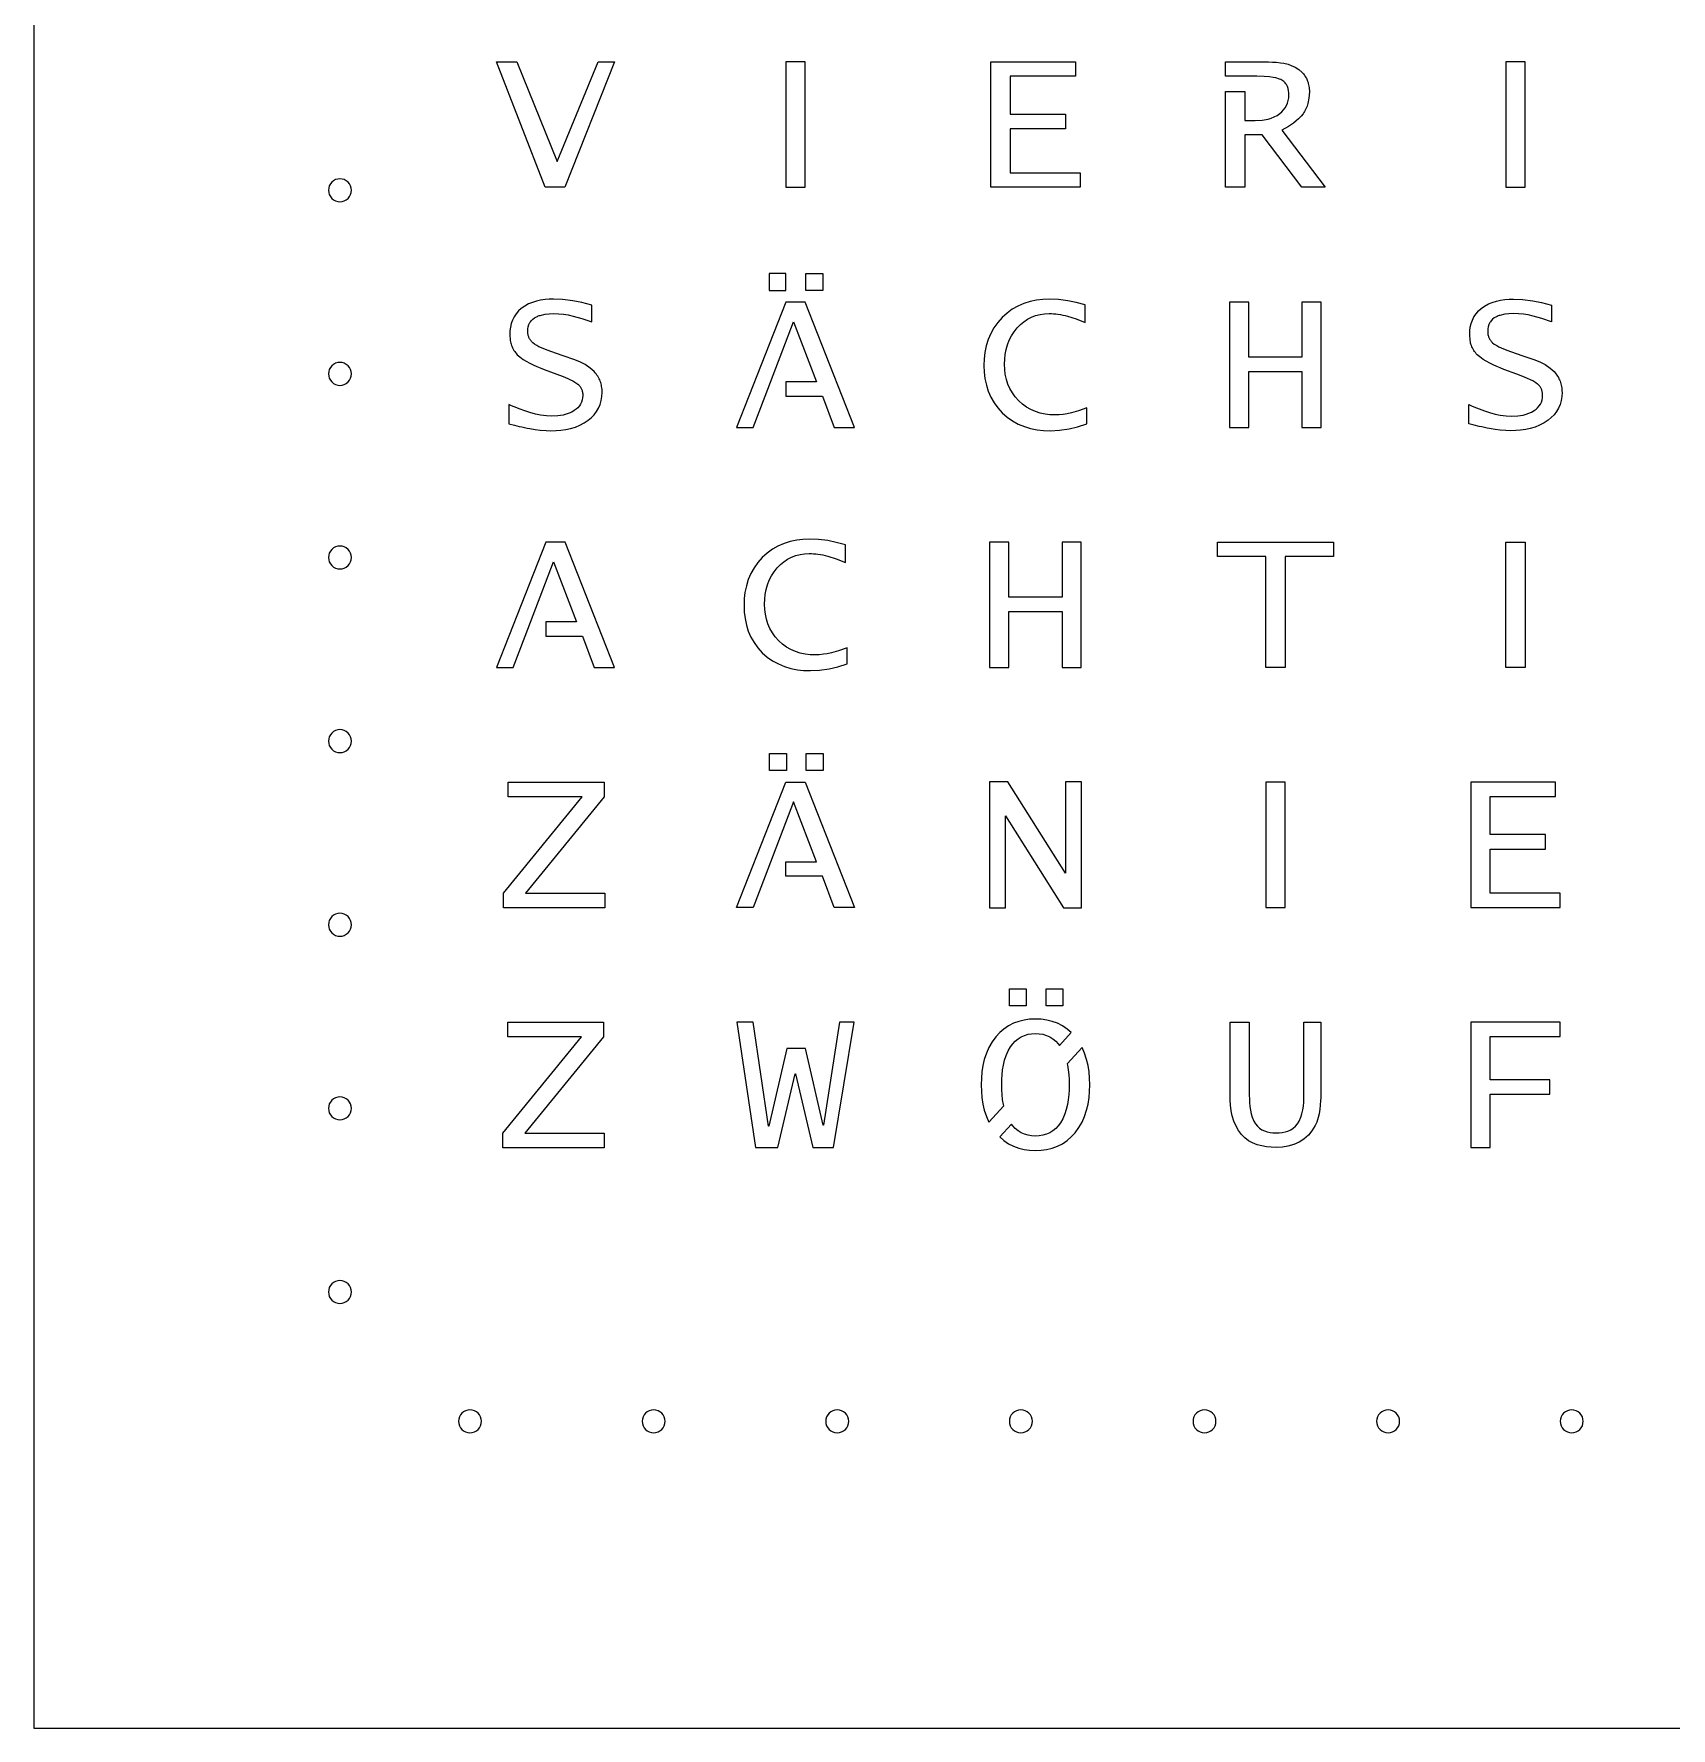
# Model space of a CAD drawing. Extents: x -337 to 6273, y 368 to 2065.
# Drawn here: x 1208.2 to 1422.2, y 464.4 to 685.8 of the extents above; entities that cross this region are included whole.
import ezdxf

# ---------------------------------------------------------------- set-up
doc = ezdxf.new("R2010")
doc.units = 0
doc.header["$LTSCALE"] = 100
doc.layers.add('EBENE_1', color=1, linetype='CONTINUOUS')

msp = doc.modelspace()

# ---------------------------------------------------------------- linework, layer by layer
at = {"layer": 'EBENE_1', "color": 7}
for points in [[(1208.216675, 464.36989), (1658.216675, 464.36989), (1658.216675, 914.36989), (1208.216675, 914.36989), (1208.216675, 464.36989)], [(1275.062718, 665.76989), (1268.697012, 682.16989), (1271.356979, 682.16989), (1276.596623, 669.131698), (1281.954704, 682.16989), (1284.099974, 682.16989), (1277.593661, 665.76989), (1275.062718, 665.76989)], [(1309.02121, 665.788072), (1309.02121, 682.151708), (1306.503049, 682.151708), (1306.503049, 665.788072), (1309.02121, 665.788072)], [(1333.290536, 665.76989), (1333.290536, 682.16989), (1344.372999, 682.16989), (1344.372999, 680.278074), (1335.808697, 680.278074), (1335.808697, 675.305666), (1343.06918, 675.305666), (1343.06918, 673.413849), (1335.808697, 673.413849), (1335.808697, 667.661706), (1344.960996, 667.661706), (1344.960996, 665.76989), (1333.290536, 665.76989)], [(1403.112119, 665.788072), (1403.112119, 682.151708), (1400.593958, 682.151708), (1400.593958, 665.788072), (1403.112119, 665.788072)], [(1304.300998, 652.270446), (1306.512378, 652.270446), (1306.512378, 654.481826), (1304.300998, 654.481826), (1304.300998, 652.270446)], [(1309.102791, 652.270446), (1309.102791, 654.481826), (1311.31417, 654.481826), (1311.31417, 652.270446), (1309.102791, 652.270446)], [(1315.489176, 634.342617), (1309.02121, 650.742617), (1306.503049, 650.742617), (1300.035084, 634.342617), (1302.206118, 634.342617), (1303.780368, 638.445813), (1307.51287, 648.173327), (1310.521561, 640.331327), (1306.481494, 640.331327), (1306.481494, 638.445813), (1311.275131, 638.445813), (1312.823417, 634.342617), (1315.489176, 634.342617)], [(1364.500782, 634.342617), (1367.018942, 634.342617), (1367.018942, 641.679796), (1373.959862, 641.679796), (1373.959862, 634.342617), (1376.478023, 634.342617), (1376.478023, 650.742617), (1373.959862, 650.742617), (1373.959862, 643.571612), (1367.018942, 643.571612), (1367.018942, 650.742617), (1364.500782, 650.742617), (1364.500782, 634.342617)], [(1284.125539, 602.978981), (1277.657573, 619.378981), (1275.139413, 619.378981), (1268.671447, 602.978981), (1270.842482, 602.978981), (1272.416732, 607.082177), (1276.149234, 616.80969), (1279.157924, 608.967691), (1275.117858, 608.967691), (1275.117858, 607.082176), (1279.911495, 607.082177), (1281.45978, 602.978981), (1284.125539, 602.978981)], [(1333.137145, 602.978981), (1335.655306, 602.978981), (1335.655306, 610.316159), (1342.596226, 610.316159), (1342.596226, 602.978981), (1345.114386, 602.978981), (1345.114386, 619.378981), (1342.596226, 619.378981), (1342.596226, 612.207975), (1335.655306, 612.207975), (1335.655306, 619.378981), (1333.137145, 619.378981), (1333.137145, 602.978981)], [(1369.223931, 602.978981), (1369.223931, 617.487165), (1362.922138, 617.487165), (1362.922138, 619.378981), (1378.056667, 619.378981), (1378.056667, 617.487165), (1371.742091, 617.487165), (1371.742091, 602.978981), (1369.223931, 602.978981)], [(1403.112119, 602.997163), (1400.593958, 602.997163), (1400.593958, 619.360799), (1403.112119, 619.360799), (1403.112119, 602.997163)], [(1304.36575, 589.53573), (1304.36575, 591.74711), (1306.57713, 591.74711), (1306.57713, 589.53573), (1304.36575, 589.53573)], [(1309.167543, 589.53573), (1309.167543, 591.74711), (1311.378923, 591.74711), (1311.378923, 589.53573), (1309.167543, 589.53573)], [(1276.398493, 587.997163), (1282.735771, 587.997163), (1282.735771, 586.105347), (1272.458608, 573.488979), (1282.838031, 573.488979), (1282.838031, 571.597163), (1269.595319, 571.597163), (1269.595319, 573.488979), (1279.885264, 586.105347), (1270.221663, 586.105347), (1270.221663, 587.997163), (1276.398493, 587.997163)], [(1315.489176, 571.615345), (1312.823417, 571.615345), (1311.275131, 575.71854), (1306.481494, 575.71854), (1306.481494, 577.604055), (1310.521561, 577.604055), (1307.51287, 585.446054), (1303.780368, 575.71854), (1302.206118, 571.615345), (1300.035084, 571.615345), (1306.503049, 588.015345), (1309.02121, 588.015345), (1315.489176, 571.615345)], [(1333.130754, 571.589779), (1335.188743, 571.589779), (1335.188743, 583.615953), (1335.227091, 583.615953), (1342.794755, 571.589779), (1345.120778, 571.589779), (1345.120778, 588.04091), (1343.062789, 588.04091), (1343.062789, 576.124985), (1343.037223, 576.124985), (1335.52049, 588.04091), (1333.130754, 588.04091), (1333.130754, 571.589779)], [(1371.748483, 571.633526), (1371.748483, 587.997163), (1369.230322, 587.997163), (1369.230322, 571.633526), (1371.748483, 571.633526)], [(1396.017809, 571.615345), (1407.688269, 571.615345), (1407.688269, 573.507161), (1398.535969, 573.507161), (1398.535969, 579.259304), (1405.796453, 579.259304), (1405.796453, 581.15112), (1398.535969, 581.15112), (1398.535969, 586.123528), (1407.100272, 586.123528), (1407.100272, 588.015345), (1396.017809, 588.015345), (1396.017809, 571.615345)], [(1335.710089, 558.7642), (1335.710089, 560.97558), (1337.921468, 560.97558), (1337.921468, 558.7642), (1335.710089, 558.7642)], [(1340.511882, 558.7642), (1340.511882, 560.97558), (1342.723261, 560.97558), (1342.723261, 558.7642), (1340.511882, 558.7642)], [(1276.398493, 556.633526), (1282.655547, 556.633526), (1282.655547, 554.74171), (1272.378384, 542.125342), (1282.757807, 542.125342), (1282.757807, 540.233526), (1269.515095, 540.233526), (1269.515095, 542.125342), (1279.80504, 554.74171), (1270.141439, 554.74171), (1270.141439, 556.633526), (1276.398493, 556.633526)], [(1302.527679, 540.251708), (1305.442098, 540.251708), (1307.717391, 549.876961), (1307.742956, 549.876961), (1310.005465, 540.251708), (1312.740929, 540.251708), (1315.438045, 556.651708), (1313.520664, 556.651708), (1311.417936, 543.17891), (1311.38598, 543.17891), (1309.059557, 553.18764), (1306.630875, 553.18764), (1304.272496, 543.02552), (1304.227757, 543.02552), (1302.233681, 556.651708), (1300.086214, 556.651708), (1302.527679, 540.251708)], [(1342.09054, 553.81821), (1342.25656, 553.605414), (1343.789177, 555.27125), (1343.250981, 555.739255), (1342.642338, 556.15346), (1341.990881, 556.4886), (1341.31974, 556.737633), (1340.588547, 556.917541), (1339.891007, 557.013919), (1339.125766, 557.047967), (1338.360822, 557.013946), (1337.663527, 556.917643), (1336.932316, 556.737794), (1336.26116, 556.488824), (1335.60958, 556.15369), (1335.000833, 555.739473), (1334.462488, 555.27138), (1333.950535, 554.715153), (1333.462671, 554.051318), (1333.040957, 553.31932), (1332.713165, 552.58098), (1332.441334, 551.763304), (1332.255988, 550.985072), (1332.120429, 550.125952), (1332.049969, 549.329946), (1332.025064, 548.458099), (1332.049906, 547.584598), (1332.120168, 546.787374), (1332.255498, 545.926292), (1332.440492, 545.146772), (1332.712206, 544.326986), (1333.039749, 543.587449), (1334.976108, 545.692123), (1334.934935, 545.888691), (1334.834359, 546.490176), (1334.760116, 547.167084), (1334.722704, 547.780416), (1334.709398, 548.458099), (1334.722736, 549.133962), (1334.760248, 549.745879), (1334.834623, 550.420871), (1334.935403, 551.021032), (1335.093419, 551.684476), (1335.28056, 552.261384), (1335.550056, 552.883029), (1335.853435, 553.411334), (1336.153184, 553.818299), (1336.468288, 554.157345), (1336.845942, 554.472198), (1337.250025, 554.724253), (1337.682626, 554.91698), (1338.157345, 555.055685), (1338.613097, 555.129787), (1339.119375, 555.156151), (1339.625944, 555.129766), (1340.082294, 555.055569), (1340.557353, 554.916851), (1340.990677, 554.724056), (1341.395524, 554.472047), (1341.774251, 554.15722), (1342.09054, 553.81821)], [(1376.420501, 556.630139), (1376.420501, 547.546543), (1376.418833, 547.255688), (1376.414005, 546.980292), (1376.405154, 546.688959), (1376.392983, 546.414833), (1376.3511, 545.810496), (1376.295, 545.288917), (1376.199073, 544.678221), (1376.088234, 544.178664), (1375.896628, 543.572117), (1375.691896, 543.123784), (1375.263149, 542.44122), (1374.792446, 541.87598), (1374.214314, 541.360094), (1373.570131, 540.945714), (1372.893469, 540.644186), (1372.124053, 540.424902), (1371.407, 540.313516), (1370.591662, 540.273277), (1369.93006, 540.293911), (1369.340029, 540.351423), (1368.68929, 540.466792), (1368.118322, 540.62328), (1367.511504, 540.862398), (1366.984407, 541.149755), (1366.476614, 541.523989), (1366.034687, 541.960573), (1365.639606, 542.485313), (1365.291644, 543.115017), (1365.049569, 543.713732), (1364.844958, 544.416127), (1364.716869, 545.049631), (1364.62199, 545.77372), (1364.575102, 546.423675), (1364.558303, 547.150284), (1364.558303, 556.630139), (1367.076464, 556.630139), (1367.076464, 547.111937), (1367.085093, 546.593312), (1367.109115, 546.131029), (1367.158531, 545.609615), (1367.224871, 545.158119), (1367.335892, 544.638937), (1367.465234, 544.208768), (1367.672869, 543.71671), (1367.900938, 543.334696), (1368.144546, 543.037838), (1368.421497, 542.787395), (1368.727779, 542.583645), (1369.07936, 542.415862), (1369.419896, 542.303566), (1369.810203, 542.220938), (1370.165051, 542.179887), (1370.566097, 542.165093), (1370.98381, 542.179494), (1371.353162, 542.219427), (1371.761729, 542.300347), (1372.116804, 542.410019), (1372.489414, 542.577086), (1372.810833, 542.778812), (1373.107869, 543.033872), (1373.365474, 543.334696), (1373.60318, 543.719697), (1373.819734, 544.219705), (1373.953732, 544.65626), (1374.068882, 545.185688), (1374.137305, 545.644846), (1374.188315, 546.176601), (1374.213019, 546.647089), (1374.221904, 547.175849), (1374.221904, 556.630139), (1376.420501, 556.630139)], [(1396.017809, 540.251708), (1398.535969, 540.251708), (1398.535969, 547.218193), (1406.346102, 547.218193), (1406.346102, 549.110009), (1398.535969, 549.110009), (1398.535969, 554.759892), (1407.688269, 554.759892), (1407.688269, 556.651708), (1396.017809, 556.651708), (1396.017809, 540.251708)], [(1341.395866, 542.431617), (1340.991145, 542.179608), (1340.557749, 541.986711), (1340.082607, 541.847917), (1339.626117, 541.773669), (1339.119375, 541.747265), (1338.61327, 541.773611), (1338.157659, 541.847662), (1337.683023, 541.986291), (1337.250494, 542.178915), (1336.846286, 542.43097), (1336.468524, 542.745847), (1336.153296, 543.084983), (1335.990779, 543.294027), (1334.462354, 541.632166), (1335.000551, 541.164161), (1335.609194, 540.749956), (1336.260651, 540.414816), (1336.931792, 540.165783), (1337.662985, 539.985875), (1338.360525, 539.889497), (1339.125766, 539.855449), (1339.89071, 539.88947), (1340.588004, 539.985773), (1341.319216, 540.165622), (1341.990372, 540.414593), (1342.641952, 540.749726), (1343.250699, 541.163943), (1343.789044, 541.632036), (1344.300997, 542.188263), (1344.789339, 542.853071), (1345.211593, 543.587072), (1345.539198, 544.326656), (1345.810964, 545.146502), (1345.995982, 545.926025), (1346.131333, 546.787114), (1346.201618, 547.584456), (1346.226467, 548.458099), (1346.201571, 549.329804), (1346.131134, 550.125692), (1345.995597, 550.984806), (1345.810274, 551.763034), (1345.538494, 552.580652), (1345.210764, 553.318945), (1343.27424, 551.213356), (1343.314658, 551.022076), (1343.416093, 550.421704), (1343.490948, 549.746499), (1343.528707, 549.134298), (1343.542134, 548.458099), (1343.528744, 547.780187), (1343.491097, 547.166659), (1343.416392, 546.489585), (1343.315185, 545.887927), (1343.156316, 545.222443), (1342.968206, 544.644273), (1342.696985, 544.021058), (1342.391705, 543.492082), (1342.090651, 543.08534), (1341.774485, 542.74642), (1341.395866, 542.431617)]]:
    msp.add_lwpolyline(points, close=True, dxfattribs=at)
for points in [[(1368.776202, 672.595767), (1366.50091, 672.595767), (1366.50091, 665.76989), (1363.977437, 665.76989), (1363.977437, 678.291276), (1366.50091, 678.291276), (1366.50091, 674.487583), (1367.830294, 674.487583), (1368.756374, 674.539221), (1369.517599, 674.676336), (1369.941777, 674.802167), (1370.320871, 674.95303), (1370.707129, 675.153888), (1371.051495, 675.384358), (1371.329971, 675.618295), (1371.563185, 675.862098), (1371.776117, 676.1457), (1371.947256, 676.446619), (1372.077725, 676.76428), (1372.17158, 677.108994), (1372.222339, 677.441032), (1372.240271, 677.805651), (1372.229594, 678.105534), (1372.200252, 678.366949), (1372.139183, 678.660052), (1372.056857, 678.909361), (1371.928316, 679.171905, 0.041184), (1371.773211, 679.392194, 0.043664), (1371.577981, 679.588338, 0.042429), (1371.345493, 679.752791, 0.042304), (1371.029366, 679.904054), (1370.560657, 680.049759), (1370.194107, 680.126535), (1369.731329, 680.193728), (1369.009158, 680.254005), (1368.047598, 680.278074), (1366.50091, 680.278074), (1363.98275, 680.278074), (1363.98275, 682.16989), (1368.571682, 682.16989), (1369.105898, 682.165525), (1369.579288, 682.153422), (1370.120995, 682.128001), (1370.583513, 682.094095), (1371.138478, 682.03398), (1371.580504, 681.96531), (1372.158586, 681.832813), (1372.547052, 681.696936), (1373.087685, 681.436521), (1373.53111, 681.152576), (1373.971522, 680.771332, -0.042775), (1374.318006, 680.353321, -0.043941), (1374.590512, 679.876037, -0.041965), (1374.786229, 679.334966), (1374.887731, 678.816538), (1374.924605, 678.220085), (1374.874841, 677.414522), (1374.739005, 676.723595, -0.043727), (1374.470973, 675.994419, -0.04638), (1374.099132, 675.363187), (1373.841444, 675.040519), (1373.518644, 674.705007), (1373.209336, 674.429724), (1372.842768, 674.143603), (1372.182582, 673.703462), (1371.339302, 673.234894), (1377.001368, 665.76989), (1373.953131, 665.76989), (1368.776202, 672.595767)], [(1248.216262, 666.869555, 0.199589), (1247.155602, 666.430215, 0.199589), (1246.716262, 665.369555, 0.199589), (1247.155602, 664.308894, 0.199589), (1248.216262, 663.869555, 0.199589), (1249.276922, 664.308894, 0.199589), (1249.716262, 665.369555, 0.199589), (1249.276922, 666.430215, 0.199589), (1248.216262, 666.869555)], [(1281.121642, 650.359141), (1279.822681, 650.689707), (1278.659195, 650.917945), (1277.322104, 651.087357), (1276.149234, 651.138876), (1275.561928, 651.124021), (1275.029996, 651.08222), (1274.447741, 651.000057), (1273.927695, 650.888337), (1273.367453, 650.718273), (1272.873251, 650.514963), (1272.36789, 650.239874), (1271.924604, 649.924535), (1271.558629, 649.59093), (1271.250038, 649.232179), (1270.985099, 648.831681), (1270.769406, 648.393706), (1270.614729, 647.952651), (1270.502277, 647.464274), (1270.443541, 647.006163), (1270.422655, 646.498814), (1270.482936, 645.728666, 0.045584), (1270.645145, 645.086247, 0.055167), (1270.957988, 644.436382, 0.055874), (1271.40052, 643.878393), (1271.729402, 643.583537), (1272.183297, 643.25422), (1272.572732, 643.014306), (1273.052577, 642.754071), (1273.472975, 642.549265), (1273.96248, 642.331366), (1274.401724, 642.150761), (1274.896545, 641.961012), (1276.58384, 641.34745), (1277.389852, 641.038419), (1277.988245, 640.784917), (1278.370524, 640.606294), (1278.667427, 640.453672), (1279.059432, 640.22111), (1279.30013, 640.04363, -0.057849), (1279.59741, 639.73056, -0.060677), (1279.802984, 639.373805, -0.053921), (1279.916341, 638.999158, -0.046553), (1279.958431, 638.548072), (1279.940399, 638.241002), (1279.889237, 637.960924), (1279.797318, 637.677618), (1279.668258, 637.413103), (1279.508159, 637.174702), (1279.306611, 636.945497), (1279.097516, 636.757106), (1278.84635, 636.573171), (1278.522715, 636.383145), (1278.157352, 636.216362), (1277.8066, 636.09372), (1277.413644, 635.9911), (1276.714742, 635.87996), (1275.868018, 635.838175), (1275.202544, 635.869922), (1274.427554, 635.975925), (1273.765698, 636.114705), (1273.016992, 636.316395), (1272.366092, 636.524798), (1271.646105, 636.786407), (1271.317021, 636.915752), (1270.973105, 637.056967), (1270.647118, 637.196211), (1270.307612, 637.346514), (1270.307612, 634.853919), (1271.012228, 634.670243), (1271.659541, 634.514004), (1272.00792, 634.435409), (1272.339865, 634.364421), (1272.690611, 634.29385), (1273.023159, 634.231475), (1273.756406, 634.111347), (1274.402568, 634.028479), (1275.154068, 633.965183), (1275.791322, 633.946358), (1276.463548, 633.963616), (1277.07774, 634.012453), (1277.743071, 634.106735), (1278.345006, 634.235444), (1278.985202, 634.426647), (1279.560278, 634.656234), (1280.143967, 634.959382), (1280.667862, 635.307699), (1281.090916, 635.658835), (1281.444922, 636.022549), (1281.771868, 636.448541), (1282.034047, 636.897629), (1282.236624, 637.37644), (1282.382016, 637.89344), (1282.461384, 638.394932), (1282.489374, 638.944332, 0.042351), (1282.423208, 639.724089, 0.046953), (1282.23953, 640.405931, 0.050395), (1281.917425, 641.059867, 0.048368), (1281.454829, 641.662049), (1280.943773, 642.12886), (1280.281694, 642.574929), (1279.668906, 642.889469), (1278.923045, 643.188136), (1277.38914, 643.71222), (1275.77854, 644.274652), (1275.076016, 644.535721), (1274.544921, 644.762486), (1274.217378, 644.921503), (1273.955396, 645.064491), (1273.634763, 645.269394), (1273.41377, 645.444254, -0.055266), (1273.125982, 645.763827, -0.057912), (1272.926647, 646.122714, -0.052241), (1272.815548, 646.499244, -0.045664), (1272.774643, 646.946203), (1272.791168, 647.254916), (1272.836838, 647.525476), (1272.926134, 647.813244), (1273.049416, 648.06666, -0.040795), (1273.214436, 648.301361), (1273.421407, 648.513401), (1273.641247, 648.680711), (1273.907785, 648.833823, -0.042851), (1274.384259, 649.02119), (1275.023111, 649.165452), (1275.546564, 649.224626), (1276.187581, 649.24706), (1276.793862, 649.226708), (1277.451303, 649.16212), (1278.051621, 649.068475), (1278.698573, 648.93419), (1279.832012, 648.624872), (1281.121642, 648.173327), (1281.121642, 650.359141)], [(1345.855774, 634.853919), (1345.855774, 636.924691), (1344.761698, 636.541297), (1343.817327, 636.279404), (1343.268487, 636.161922), (1342.766666, 636.080304), (1342.206992, 636.022349), (1341.701448, 636.004348), (1341.019779, 636.030871), (1340.392218, 636.106386), (1339.73288, 636.246662), (1339.123429, 636.440552), (1338.518197, 636.705389), (1337.951813, 637.030474), (1337.429713, 637.410338), (1336.93356, 637.857816), (1336.486165, 638.353868), (1336.106357, 638.875854), (1335.781278, 639.442167), (1335.516435, 640.047315), (1335.322503, 640.656773), (1335.182188, 641.316117), (1335.106631, 641.943841), (1335.080092, 642.625704), (1335.102964, 643.292961), (1335.168151, 643.908658), (1335.289848, 644.559588), (1335.457595, 645.160529), (1335.691237, 645.769287), (1335.976271, 646.335462), (1336.320281, 646.873867), (1336.722648, 647.380809), (1337.147727, 647.81845), (1337.586553, 648.186996), (1338.082895, 648.518869), (1338.604064, 648.786521), (1339.148546, 648.991025), (1339.73161, 649.137972), (1340.296652, 649.218754), (1340.90893, 649.24706, -0.033509), (1342.064212, 649.169548, -0.030009), (1343.33263, 648.920358), (1344.430625, 648.579505), (1345.638471, 648.083849), (1345.638471, 650.397489), (1344.444519, 650.71561), (1343.337497, 650.936921), (1342.115788, 651.090442), (1340.985626, 651.138876), (1340.095988, 651.104993), (1339.279868, 651.008754), (1338.41795, 650.828512), (1337.625499, 650.579849), (1336.833475, 650.236548), (1336.097268, 649.815898), (1335.416092, 649.319777), (1334.773311, 648.735758), (1334.193669, 648.083809), (1333.700583, 647.391318), (1333.285335, 646.647445), (1332.945982, 645.84578), (1332.701257, 645.047004), (1332.52374, 644.177612), (1332.429085, 643.355549), (1332.395758, 642.459531), (1332.429305, 641.575194), (1332.524501, 640.76506), (1332.703303, 639.907998), (1332.949829, 639.12155), (1333.291315, 638.33418), (1333.709545, 637.604011), (1334.204025, 636.92817), (1334.786093, 636.291955), (1335.440182, 635.716492), (1336.139238, 635.226238), (1336.885122, 634.81777), (1337.693284, 634.483276), (1338.493053, 634.24437), (1339.366716, 634.070799), (1340.189398, 633.978797), (1341.087886, 633.946358), (1342.252267, 634.005933), (1343.508825, 634.194737), (1344.636805, 634.464715), (1345.855774, 634.853919)], [(1406.576188, 650.359141), (1406.576188, 648.173327), (1405.286558, 648.624872), (1404.153119, 648.93419), (1403.506167, 649.068475), (1402.905849, 649.16212), (1402.248407, 649.226708), (1401.642127, 649.24706), (1401.00111, 649.224626), (1400.477656, 649.165452), (1399.838804, 649.02119, 0.042851), (1399.36233, 648.833823), (1399.095793, 648.680711), (1398.875952, 648.513401), (1398.668981, 648.301361, 0.040795), (1398.503961, 648.06666), (1398.380679, 647.813244), (1398.291383, 647.525476), (1398.245714, 647.254916), (1398.229188, 646.946203, 0.045664), (1398.270094, 646.499244, 0.052241), (1398.381192, 646.122714, 0.057912), (1398.580527, 645.763827, 0.055266), (1398.868315, 645.444254), (1399.089309, 645.269394), (1399.409941, 645.064491), (1399.671924, 644.921503), (1399.999467, 644.762486), (1400.530561, 644.535721), (1401.233085, 644.274652), (1402.843686, 643.71222), (1404.37759, 643.188136), (1405.123452, 642.889469), (1405.73624, 642.574929), (1406.398319, 642.12886), (1406.909374, 641.662049, -0.048368), (1407.37197, 641.059867, -0.050395), (1407.694075, 640.405931, -0.046953), (1407.877754, 639.724089, -0.042351), (1407.943919, 638.944336), (1407.915929, 638.394932), (1407.836562, 637.89344), (1407.691169, 637.37644), (1407.488592, 636.897629), (1407.226413, 636.448541), (1406.899468, 636.022549), (1406.545461, 635.658835), (1406.122407, 635.307699), (1405.598512, 634.959382), (1405.014823, 634.656234), (1404.439747, 634.426647), (1403.799551, 634.235444), (1403.197617, 634.106735), (1402.532285, 634.012453), (1401.918093, 633.963616), (1401.245868, 633.946358), (1400.608613, 633.965183), (1399.857113, 634.028479), (1399.210952, 634.111347), (1398.477704, 634.231475), (1398.145156, 634.29385), (1397.794411, 634.364421), (1397.462465, 634.435409), (1397.114087, 634.514004), (1396.466774, 634.670243), (1395.762158, 634.853919), (1395.762158, 637.346514), (1396.101664, 637.196211), (1396.42765, 637.056967), (1396.771566, 636.915752), (1397.100651, 636.786407), (1397.820637, 636.524798), (1398.471538, 636.316395), (1399.220244, 636.114705), (1399.882099, 635.975925), (1400.657089, 635.869922), (1401.322563, 635.838175), (1402.169287, 635.87996), (1402.86819, 635.9911), (1403.261146, 636.09372), (1403.611897, 636.216362), (1403.977261, 636.383145), (1404.300895, 636.573171), (1404.552061, 636.757106), (1404.761156, 636.945497), (1404.962704, 637.174702), (1405.122803, 637.413103), (1405.251863, 637.677618), (1405.343782, 637.960924), (1405.394945, 638.241002), (1405.412976, 638.548073, 0.046553), (1405.370887, 638.999158, 0.053921), (1405.257529, 639.373805, 0.060677), (1405.051956, 639.73056, 0.057849), (1404.754675, 640.04363), (1404.513977, 640.22111), (1404.121973, 640.453672), (1403.82507, 640.606294), (1403.44279, 640.784917), (1402.844397, 641.038419), (1402.038385, 641.34745), (1400.35109, 641.961012), (1399.85627, 642.150761), (1399.417026, 642.331366), (1398.92752, 642.549265), (1398.507122, 642.754071), (1398.027278, 643.014306), (1397.637842, 643.25422), (1397.183947, 643.583537), (1396.855065, 643.878393, -0.055874), (1396.412534, 644.436382, -0.055167), (1396.099691, 645.086247, -0.045584), (1395.937481, 645.728666), (1395.877201, 646.498814), (1395.898086, 647.006163), (1395.956823, 647.464274), (1396.069274, 647.952651), (1396.223951, 648.393706), (1396.439644, 648.831681), (1396.704583, 649.232179), (1397.013175, 649.59093), (1397.379149, 649.924535), (1397.822435, 650.239874), (1398.327797, 650.514963), (1398.821999, 650.718273), (1399.38224, 650.888337), (1399.902287, 651.000057), (1400.484541, 651.08222), (1401.016473, 651.124021), (1401.603779, 651.138876), (1402.77665, 651.087357), (1404.11374, 650.917945), (1405.277227, 650.689707), (1406.576188, 650.359141)], [(1248.216262, 642.869555, 0.199589), (1247.155602, 642.430215, 0.199589), (1246.716262, 641.369555, 0.199589), (1247.155602, 640.308894, 0.199589), (1248.216262, 639.869555, 0.199589), (1249.276922, 640.308894, 0.199589), (1249.716262, 641.369555, 0.199589), (1249.276922, 642.430215, 0.199589), (1248.216262, 642.869555)], [(1248.216262, 618.869555, 0.199589), (1247.155602, 618.430215, 0.199589), (1246.716262, 617.369555, 0.199589), (1247.155602, 616.308894, 0.199589), (1248.216262, 615.869555, 0.199589), (1249.276922, 616.308894, 0.199589), (1249.716262, 617.369555, 0.199589), (1249.276922, 618.430215, 0.199589), (1248.216262, 618.869555)], [(1314.492137, 603.490283), (1314.492137, 605.561054), (1313.398062, 605.177661), (1312.453691, 604.915767), (1311.90485, 604.798285), (1311.403029, 604.716668), (1310.843356, 604.658713), (1310.337812, 604.640711), (1309.656142, 604.667235), (1309.028582, 604.742749), (1308.369244, 604.883026), (1307.759793, 605.076916), (1307.154561, 605.341753), (1306.588177, 605.666837), (1306.066077, 606.046702), (1305.569924, 606.49418), (1305.122528, 606.990231), (1304.742721, 607.512218), (1304.417641, 608.07853), (1304.152799, 608.683679), (1303.958866, 609.293136), (1303.818552, 609.952481), (1303.742994, 610.580205), (1303.716455, 611.262067), (1303.739328, 611.929324), (1303.804515, 612.545021), (1303.926212, 613.195952), (1304.093959, 613.796893), (1304.3276, 614.40565), (1304.612635, 614.971826), (1304.956645, 615.51023), (1305.359012, 616.017173), (1305.784091, 616.454814), (1306.222917, 616.82336), (1306.719258, 617.155232), (1307.240427, 617.422885), (1307.78491, 617.627389), (1308.367974, 617.774336), (1308.933016, 617.855118), (1309.545294, 617.883424, -0.033509), (1310.700575, 617.805911, -0.030009), (1311.968994, 617.556721), (1313.066989, 617.215869), (1314.274834, 616.720212), (1314.274834, 619.033852), (1313.080883, 619.351973), (1311.973861, 619.573284), (1310.752152, 619.726805), (1309.621989, 619.77524), (1308.732352, 619.741356), (1307.916232, 619.645118), (1307.054313, 619.464875), (1306.261862, 619.216212), (1305.469839, 618.872911), (1304.733632, 618.452262), (1304.052456, 617.956141), (1303.409674, 617.372122), (1302.830033, 616.720173), (1302.336947, 616.027681), (1301.921699, 615.283808), (1301.582345, 614.482144), (1301.337621, 613.683368), (1301.160103, 612.813975), (1301.065448, 611.991912), (1301.032122, 611.095894), (1301.065669, 610.211558), (1301.160865, 609.401423), (1301.339667, 608.544362), (1301.586192, 607.757914), (1301.927678, 606.970544), (1302.345908, 606.240375), (1302.840388, 605.564534), (1303.422457, 604.928318), (1304.076546, 604.352855), (1304.775601, 603.862602), (1305.521485, 603.454134), (1306.329648, 603.11964), (1307.129417, 602.880734), (1308.00308, 602.707163), (1308.825761, 602.61516), (1309.72425, 602.582722), (1310.888631, 602.642296), (1312.145189, 602.831101), (1313.273169, 603.101079), (1314.492137, 603.490283)], [(1248.216262, 594.869555, 0.199589), (1247.155602, 594.430215, 0.199589), (1246.716262, 593.369555, 0.199589), (1247.155602, 592.308894, 0.199589), (1248.216262, 591.869555, 0.199589), (1249.276922, 592.308894, 0.199589), (1249.716262, 593.369555, 0.199589), (1249.276922, 594.430215, 0.199589), (1248.216262, 594.869555)], [(1248.216262, 570.869555, 0.199589), (1247.155602, 570.430215, 0.199589), (1246.716262, 569.369555, 0.199589), (1247.155602, 568.308894, 0.199589), (1248.216262, 567.869555, 0.199589), (1249.276922, 568.308894, 0.199589), (1249.716262, 569.369555, 0.199589), (1249.276922, 570.430215, 0.199589), (1248.216262, 570.869555)], [(1248.216262, 546.869555, 0.199589), (1247.155602, 546.430215, 0.199589), (1246.716262, 545.369555, 0.199589), (1247.155602, 544.308894, 0.199589), (1248.216262, 543.869555, 0.199589), (1249.276922, 544.308894, 0.199589), (1249.716262, 545.369555, 0.199589), (1249.276922, 546.430215, 0.199589), (1248.216262, 546.869555)], [(1248.216262, 522.869555, 0.199589), (1247.155602, 522.430215, 0.199589), (1246.716262, 521.369555, 0.199589), (1247.155602, 520.308894, 0.199589), (1248.216262, 519.869555, 0.199589), (1249.276922, 520.308894, 0.199589), (1249.716262, 521.369555, 0.199589), (1249.276922, 522.430215, 0.199589), (1248.216262, 522.869555)], [(1266.716262, 504.469555, 0.199589), (1266.276922, 505.530215, 0.199589), (1265.216262, 505.969555, 0.199589), (1264.155602, 505.530215, 0.199589), (1263.716262, 504.469555, 0.199589), (1264.155602, 503.408894, 0.199589), (1265.216262, 502.969555, 0.199589), (1266.276922, 503.408894, 0.199589), (1266.716262, 504.469555)], [(1290.716262, 504.469555, 0.199589), (1290.276922, 505.530215, 0.199589), (1289.216262, 505.969555, 0.199589), (1288.155602, 505.530215, 0.199589), (1287.716262, 504.469555, 0.199589), (1288.155602, 503.408894, 0.199589), (1289.216262, 502.969555, 0.199589), (1290.276922, 503.408894, 0.199589), (1290.716262, 504.469555)], [(1314.716262, 504.469555, 0.199589), (1314.276922, 505.530215, 0.199589), (1313.216262, 505.969555, 0.199589), (1312.155602, 505.530215, 0.199589), (1311.716262, 504.469555, 0.199589), (1312.155602, 503.408894, 0.199589), (1313.216262, 502.969555, 0.199589), (1314.276922, 503.408894, 0.199589), (1314.716262, 504.469555)], [(1338.716262, 504.469555, 0.199589), (1338.276922, 505.530215, 0.199589), (1337.216262, 505.969555, 0.199589), (1336.155602, 505.530215, 0.199589), (1335.716262, 504.469555, 0.199589), (1336.155602, 503.408894, 0.199589), (1337.216262, 502.969555, 0.199589), (1338.276922, 503.408894, 0.199589), (1338.716262, 504.469555)], [(1362.716262, 504.469555, 0.199589), (1362.276922, 505.530215, 0.199589), (1361.216262, 505.969555, 0.199589), (1360.155602, 505.530215, 0.199589), (1359.716262, 504.469555, 0.199589), (1360.155602, 503.408894, 0.199589), (1361.216262, 502.969555, 0.199589), (1362.276922, 503.408894, 0.199589), (1362.716262, 504.469555)], [(1386.716262, 504.469555, 0.199589), (1386.276922, 505.530215, 0.199589), (1385.216262, 505.969555, 0.199589), (1384.155602, 505.530215, 0.199589), (1383.716262, 504.469555, 0.199589), (1384.155602, 503.408894, 0.199589), (1385.216262, 502.969555, 0.199589), (1386.276922, 503.408894, 0.199589), (1386.716262, 504.469555)], [(1410.716262, 504.469555, 0.199589), (1410.276922, 505.530215, 0.199589), (1409.216262, 505.969555, 0.199589), (1408.155602, 505.530215, 0.199589), (1407.716262, 504.469555, 0.199589), (1408.155602, 503.408894, 0.199589), (1409.216262, 502.969555, 0.199589), (1410.276922, 503.408894, 0.199589), (1410.716262, 504.469555)]]:
    msp.add_lwpolyline(points, format="xyb", close=True, dxfattribs=at)

doc.saveas('drawing.dxf')
